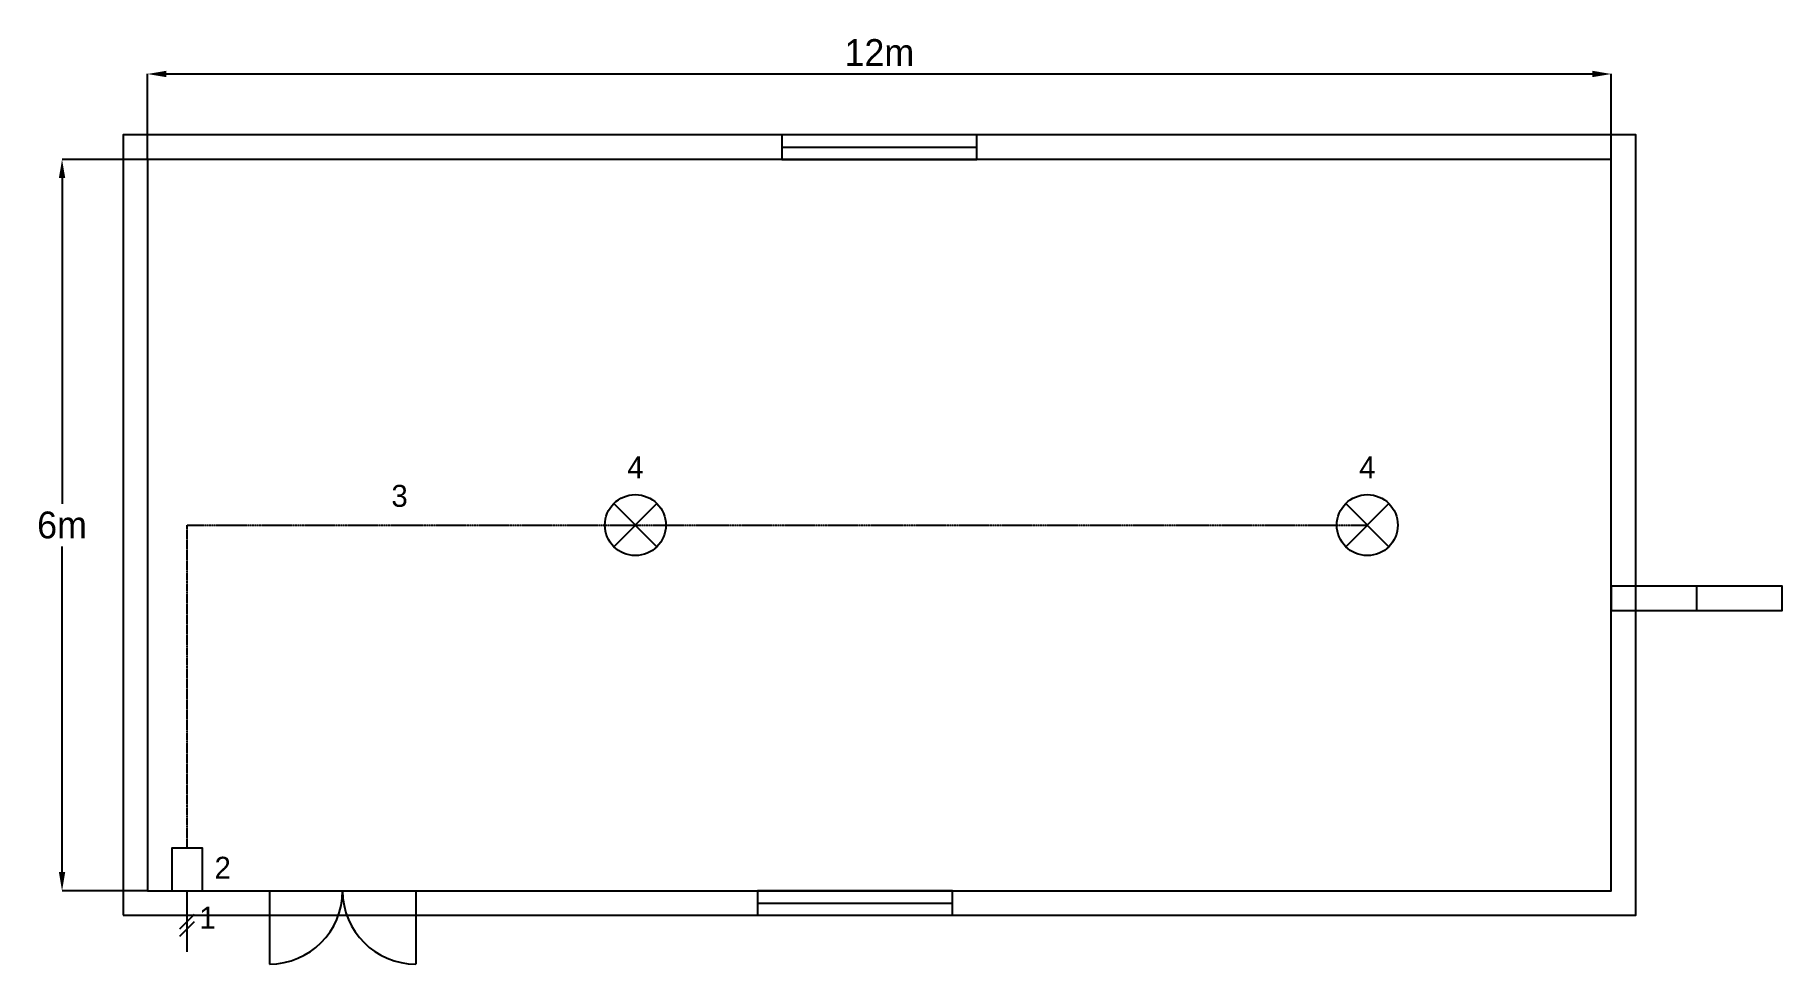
# Model space of a CAD drawing. Extents: x -922 to 13400, y -600 to 7020.
import ezdxf
from ezdxf.enums import TextEntityAlignment as Align

# ---------------------------------------------------------------- set-up
doc = ezdxf.new("R2010")
doc.units = 0
doc.header["$MEASUREMENT"] = 0
doc.linetypes.add('HIDDEN', pattern=[0.375, 0.25, -0.125])
for name, color, linetype in [('DT_DIM', 8, 'Continuous'), ('DT_DOOR', 4, 'Continuous'), ('DT_LIGHT', 2, 'Continuous'), ('DT_LIGHT_WIRE_DASH', 7, 'HIDDEN'), ('DT_SWITCH', 1, 'Continuous'), ('DT_TEXT', 7, 'Continuous'), ('DT_WALL', 7, 'Continuous'), ('DT_WINDOW', 3, 'Continuous')]:
    doc.layers.add(name, color=color, linetype=linetype)
doc.dimstyles.new('DT_DIM_METER', dxfattribs={"dimtxt": 220, "dimasz": 154, "dimexe": 0.18, "dimexo": 0.0625, "dimgap": 66, "dimtad": 1, "dimtih": 1, "dimtoh": 1, "dimdec": 0, "dimlfac": 0.001, "dimzin": 0, "dimdsep": 46, "dimtxsty": 'Standard', "dimcen": 0.09, "dimadec": 0, "dimazin": 0, "dimtfac": 1, "dimtdec": 4, "dimtofl": 0, "dimtmove": 0, "dimatfit": 3, "dimfxl": 1, "dimtolj": 1, "dimtzin": 0, "dimarcsym": 0})

# ---------------------------------------------------------------- blocks, each defined once
blk = doc.blocks.new('DT_LIGHT_CEILING')
for p, q in [((-176.775, -176.775), (176.775, 176.775)), ((-176.775, 176.775), (176.775, -176.775))]:
    blk.add_line(p, q)
blk.add_circle((0, 0), 250)
blk.add_attdef('TAG', text='', height=180).set_placement((0, 330), align=Align.BOTTOM_CENTER)
blk = doc.blocks.new('DT_SWITCH_1P')
blk.add_lwpolyline([(0, 0), (250, 0), (250, 350), (0, 350)], close=True)
blk = doc.blocks.new('*D3')
at = {"layer": 'Defpoints', "color": 0, "transparency": 16777216}
for p in [(12000, 6700), (0, 6000), (12000, 6000)]:
    blk.add_point(p, dxfattribs=at)
at = {"layer": 'DT_DIM', "color": 0, "lineweight": -2, "transparency": 16777216}
for p, q in [((0, 6000), (0, 6700)), ((154, 6700), (11846, 6700)), ((12000, 6000), (12000, 6700))]:
    blk.add_line(p, q, dxfattribs=at)
at = {"layer": 'DT_DIM', "color": 0, "transparency": 16777216}
for points in [[(154, 6726), (154, 6674), (0, 6700)], [(11846, 6726), (11846, 6674), (12000, 6700)]]:
    blk.add_solid(points, dxfattribs=at)
at = {"layer": 'DT_DIM', "color": 0, "transparency": 16777216, "insert": (6000, 6876), "char_height": 220, "attachment_point": 5}
blk.add_mtext('\\A1;12m', dxfattribs=at)
blk = doc.blocks.new('*D4')
at = {"layer": 'Defpoints', "color": 0, "transparency": 16777216}
for p in [(-700, 6000), (0, 6000), (0, 0)]:
    blk.add_point(p, dxfattribs=at)
at = {"layer": 'DT_DIM', "color": 0, "lineweight": -2, "transparency": 16777216}
for p, q in [((0, 6000), (-700, 6000)), ((-700, 5846), (-700, 3176)), ((-700, 154), (-700, 2824)), ((0, 0), (-700, 0))]:
    blk.add_line(p, q, dxfattribs=at)
at = {"layer": 'DT_DIM', "color": 0, "transparency": 16777216}
for points in [[(-726, 5846), (-674, 5846), (-700, 6000)], [(-726, 154), (-674, 154), (-700, 0)]]:
    blk.add_solid(points, dxfattribs=at)
at = {"layer": 'DT_DIM', "color": 0, "transparency": 16777216, "insert": (-700, 3000), "char_height": 220, "attachment_point": 5}
blk.add_mtext('\\A1;6m', dxfattribs=at)

msp = doc.modelspace()

# ---------------------------------------------------------------- linework, layer by layer
at = {"layer": 'DT_DOOR'}
for p, q in [((1000, 0), (1000, -600)), ((2200, 0), (2200, -600))]:
    msp.add_line(p, q, dxfattribs=at)
for centre, start, end in [((1000, 0), 270, 0), ((2200, 0), 180, 270)]:
    msp.add_arc(centre, 600, start, end, dxfattribs=at)
at = {"layer": 'DT_LIGHT_WIRE_DASH'}
msp.add_lwpolyline([(325, 350), (325, 3000), (4000, 3000), (10000, 3000)], dxfattribs=at)
at = {"layer": 'DT_WALL'}
for p, q in [((325, -500), (325, 0)), ((265, -310), (385, -190)), ((265, -370), (385, -250))]:
    msp.add_line(p, q, dxfattribs=at)
for points in [[(-200, -200), (12200, -200), (12200, 6200), (-200, 6200)], [(0, 0), (12000, 0), (12000, 6000), (0, 6000)]]:
    msp.add_lwpolyline(points, close=True, dxfattribs=at)
at = {"layer": 'DT_WINDOW'}
for p, q in [((5200, 6100), (6800, 6100)), ((12700, 2300), (12700, 2500)), ((5000, -100), (6600, -100))]:
    msp.add_line(p, q, dxfattribs=at)
for points in [[(5200, 6000), (6800, 6000), (6800, 6200), (5200, 6200)], [(12000, 2300), (13400, 2300), (13400, 2500), (12000, 2500)], [(5000, -200), (6600, -200), (6600, 0), (5000, 0)]]:
    msp.add_lwpolyline(points, close=True, dxfattribs=at)

# ---------------------------------------------------------------- block references
at = {"layer": 'DT_LIGHT'}
for p in [(4000, 3000), (10000, 3000)]:
    msp.add_blockref('DT_LIGHT_CEILING', p, dxfattribs=at).add_auto_attribs({'TAG': '4'})
at = {"layer": 'DT_SWITCH'}
msp.add_blockref('DT_SWITCH_1P', (200, 0), dxfattribs=at)

# ---------------------------------------------------------------- texts
at = {"layer": 'DT_TEXT'}
for s, p in [('3', (2000, 3150)), ('2', (550, 100)), ('1', (425, -310))]:
    msp.add_text(s, height=180, dxfattribs=at).set_placement(p)

# ---------------------------------------------------------------- dimensions: what is measured, and where the dimension line sits
at = {"layer": 'DT_DIM'}
dim = msp.add_linear_dim(base=(12000, 6700), p1=(0, 6000), p2=(12000, 6000), dimstyle='DT_DIM_METER', override={"dimpost": '<>m'}, dxfattribs=at)
dim.commit()
dim.dimension.update_dxf_attribs({"geometry": '*D3', "text_midpoint": (6000, 6876)})
dim = msp.add_linear_dim(base=(-700, 6000), p1=(0, 0), p2=(0, 6000), angle=90, dimstyle='DT_DIM_METER', override={"dimpost": '<>m'}, dxfattribs=at)
dim.commit()
dim.dimension.update_dxf_attribs({"geometry": '*D4', "text_midpoint": (-700, 3000)})

doc.saveas('drawing.dxf')
